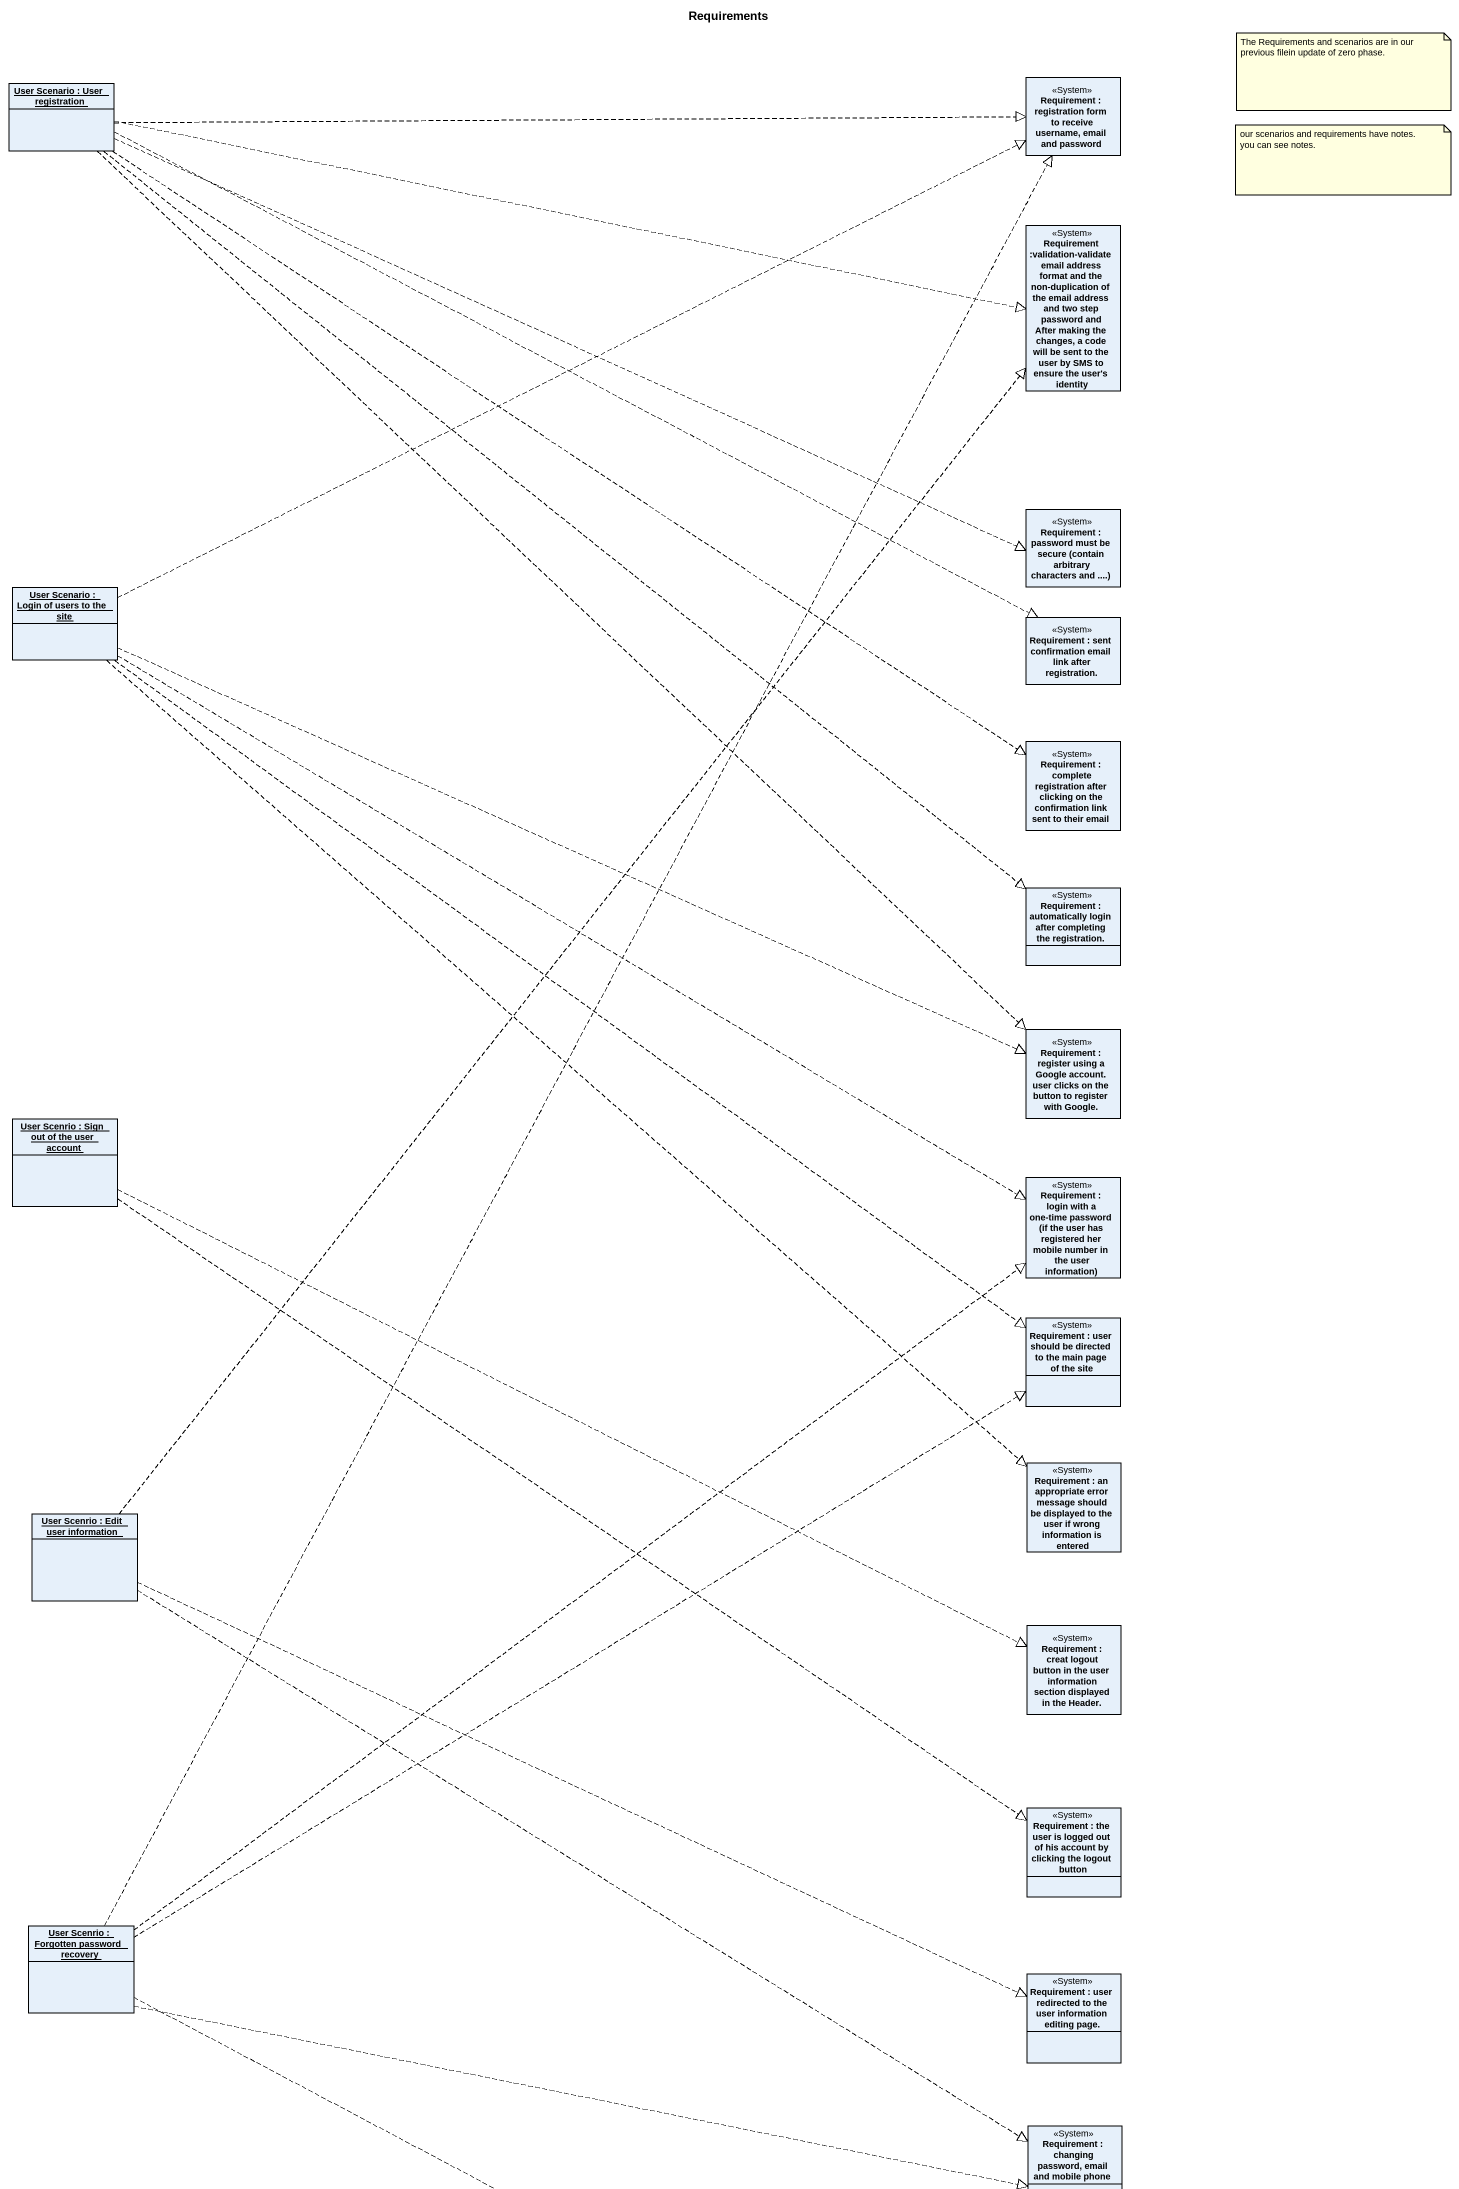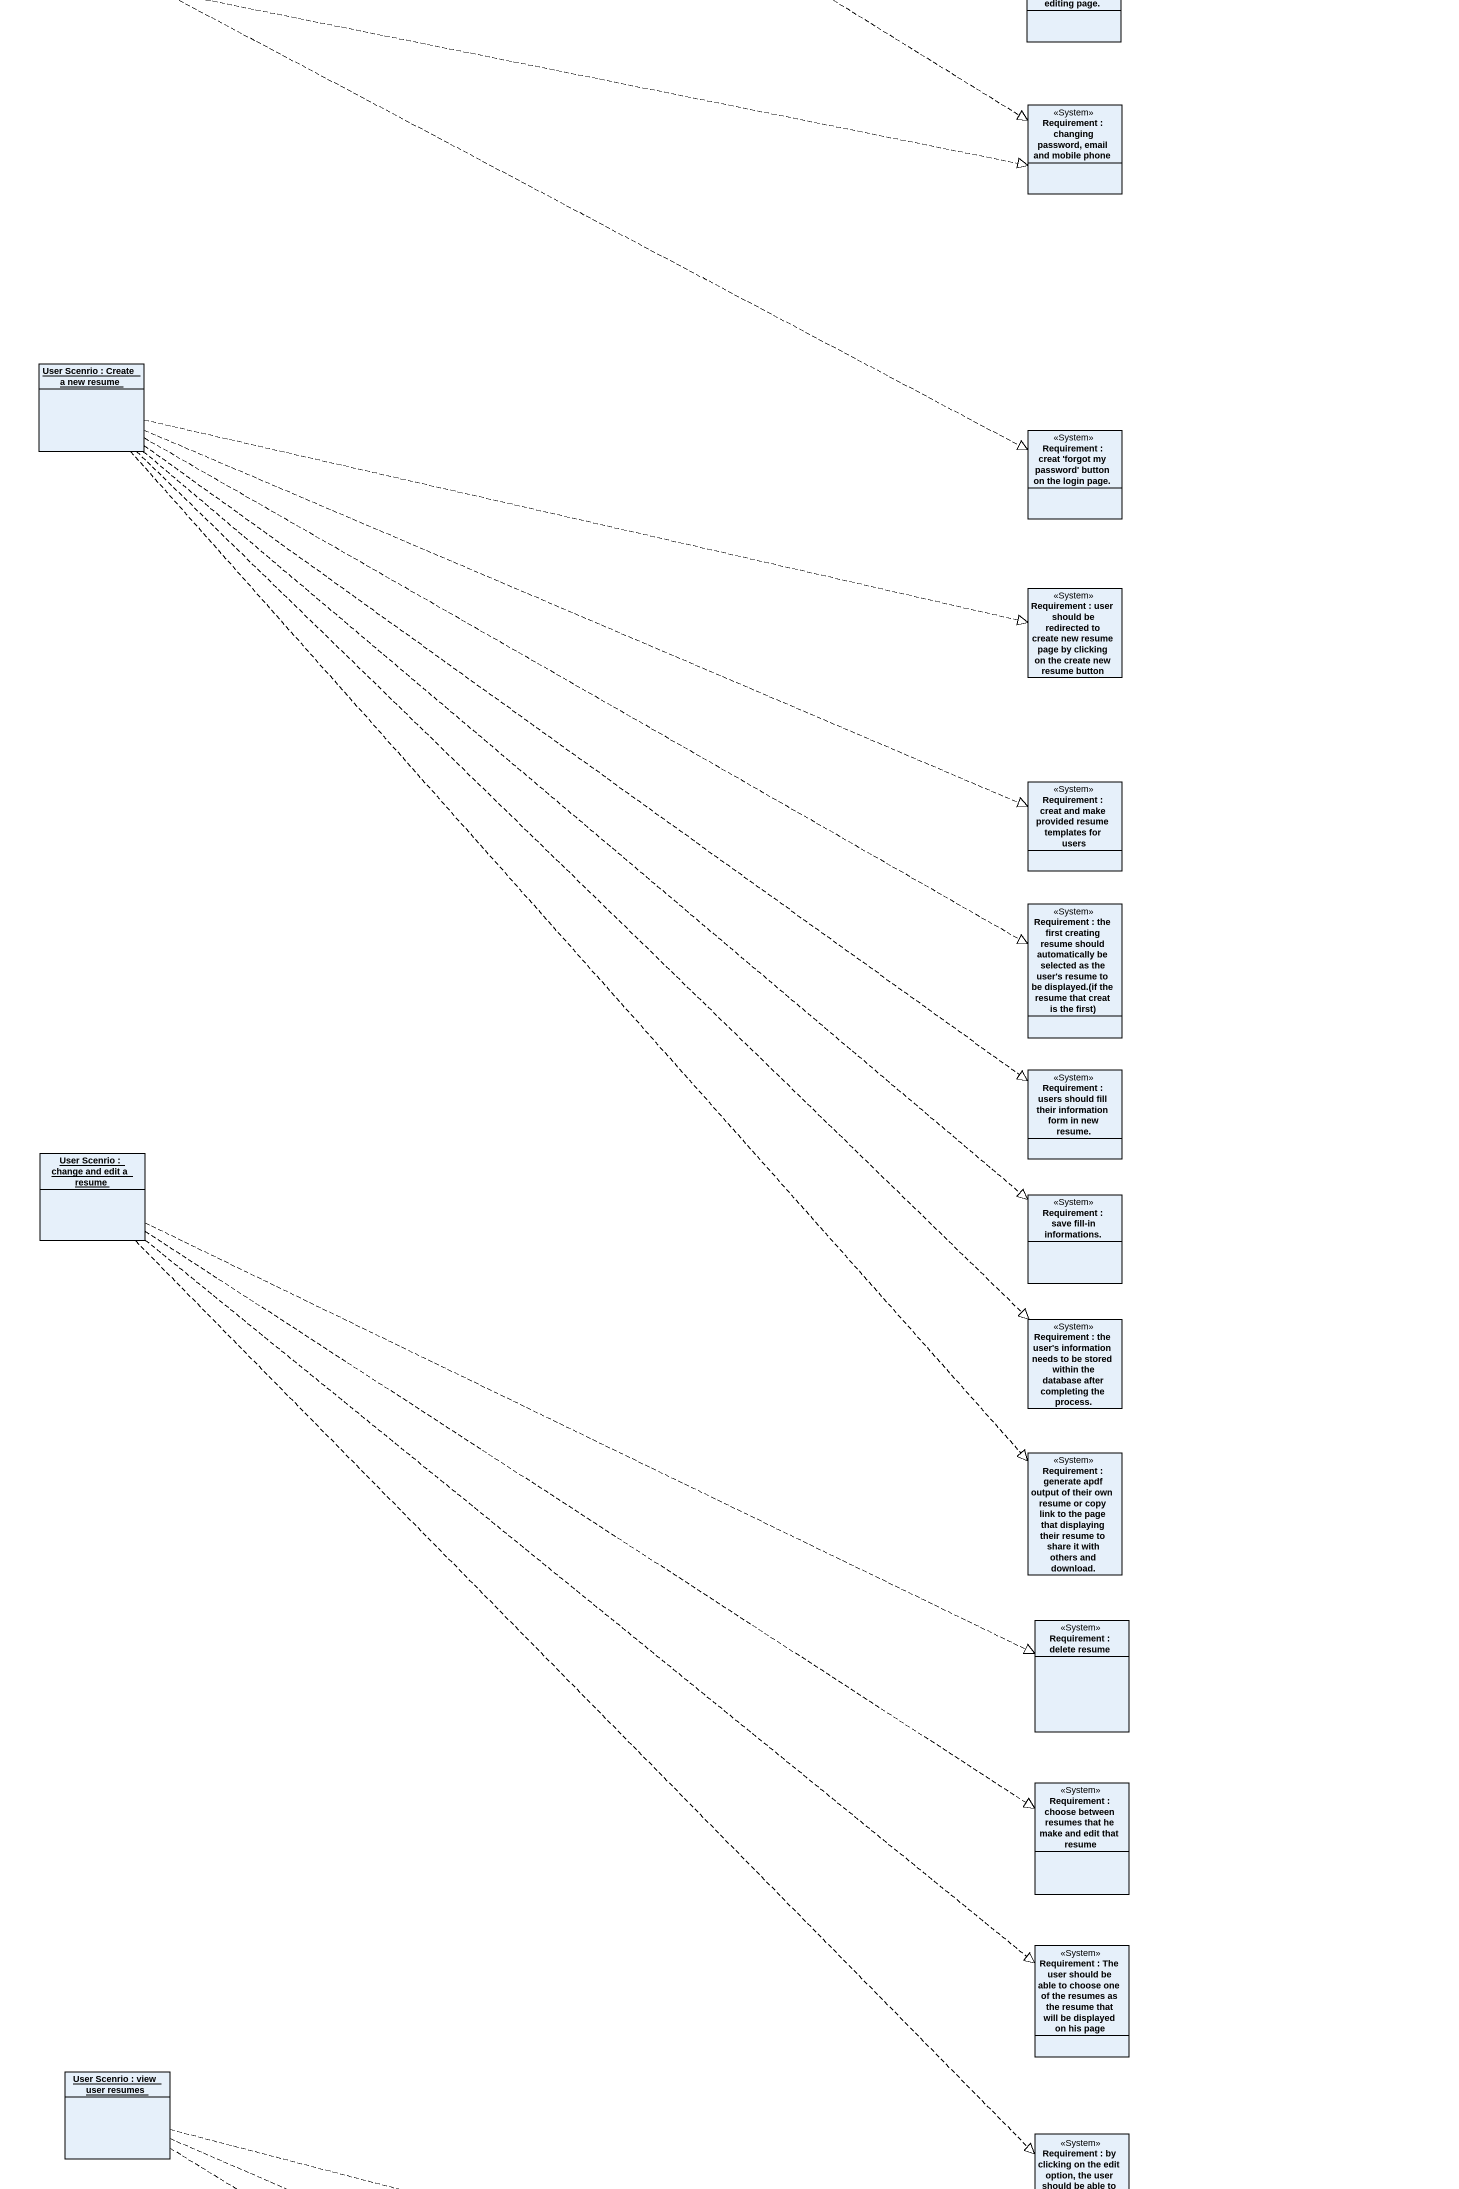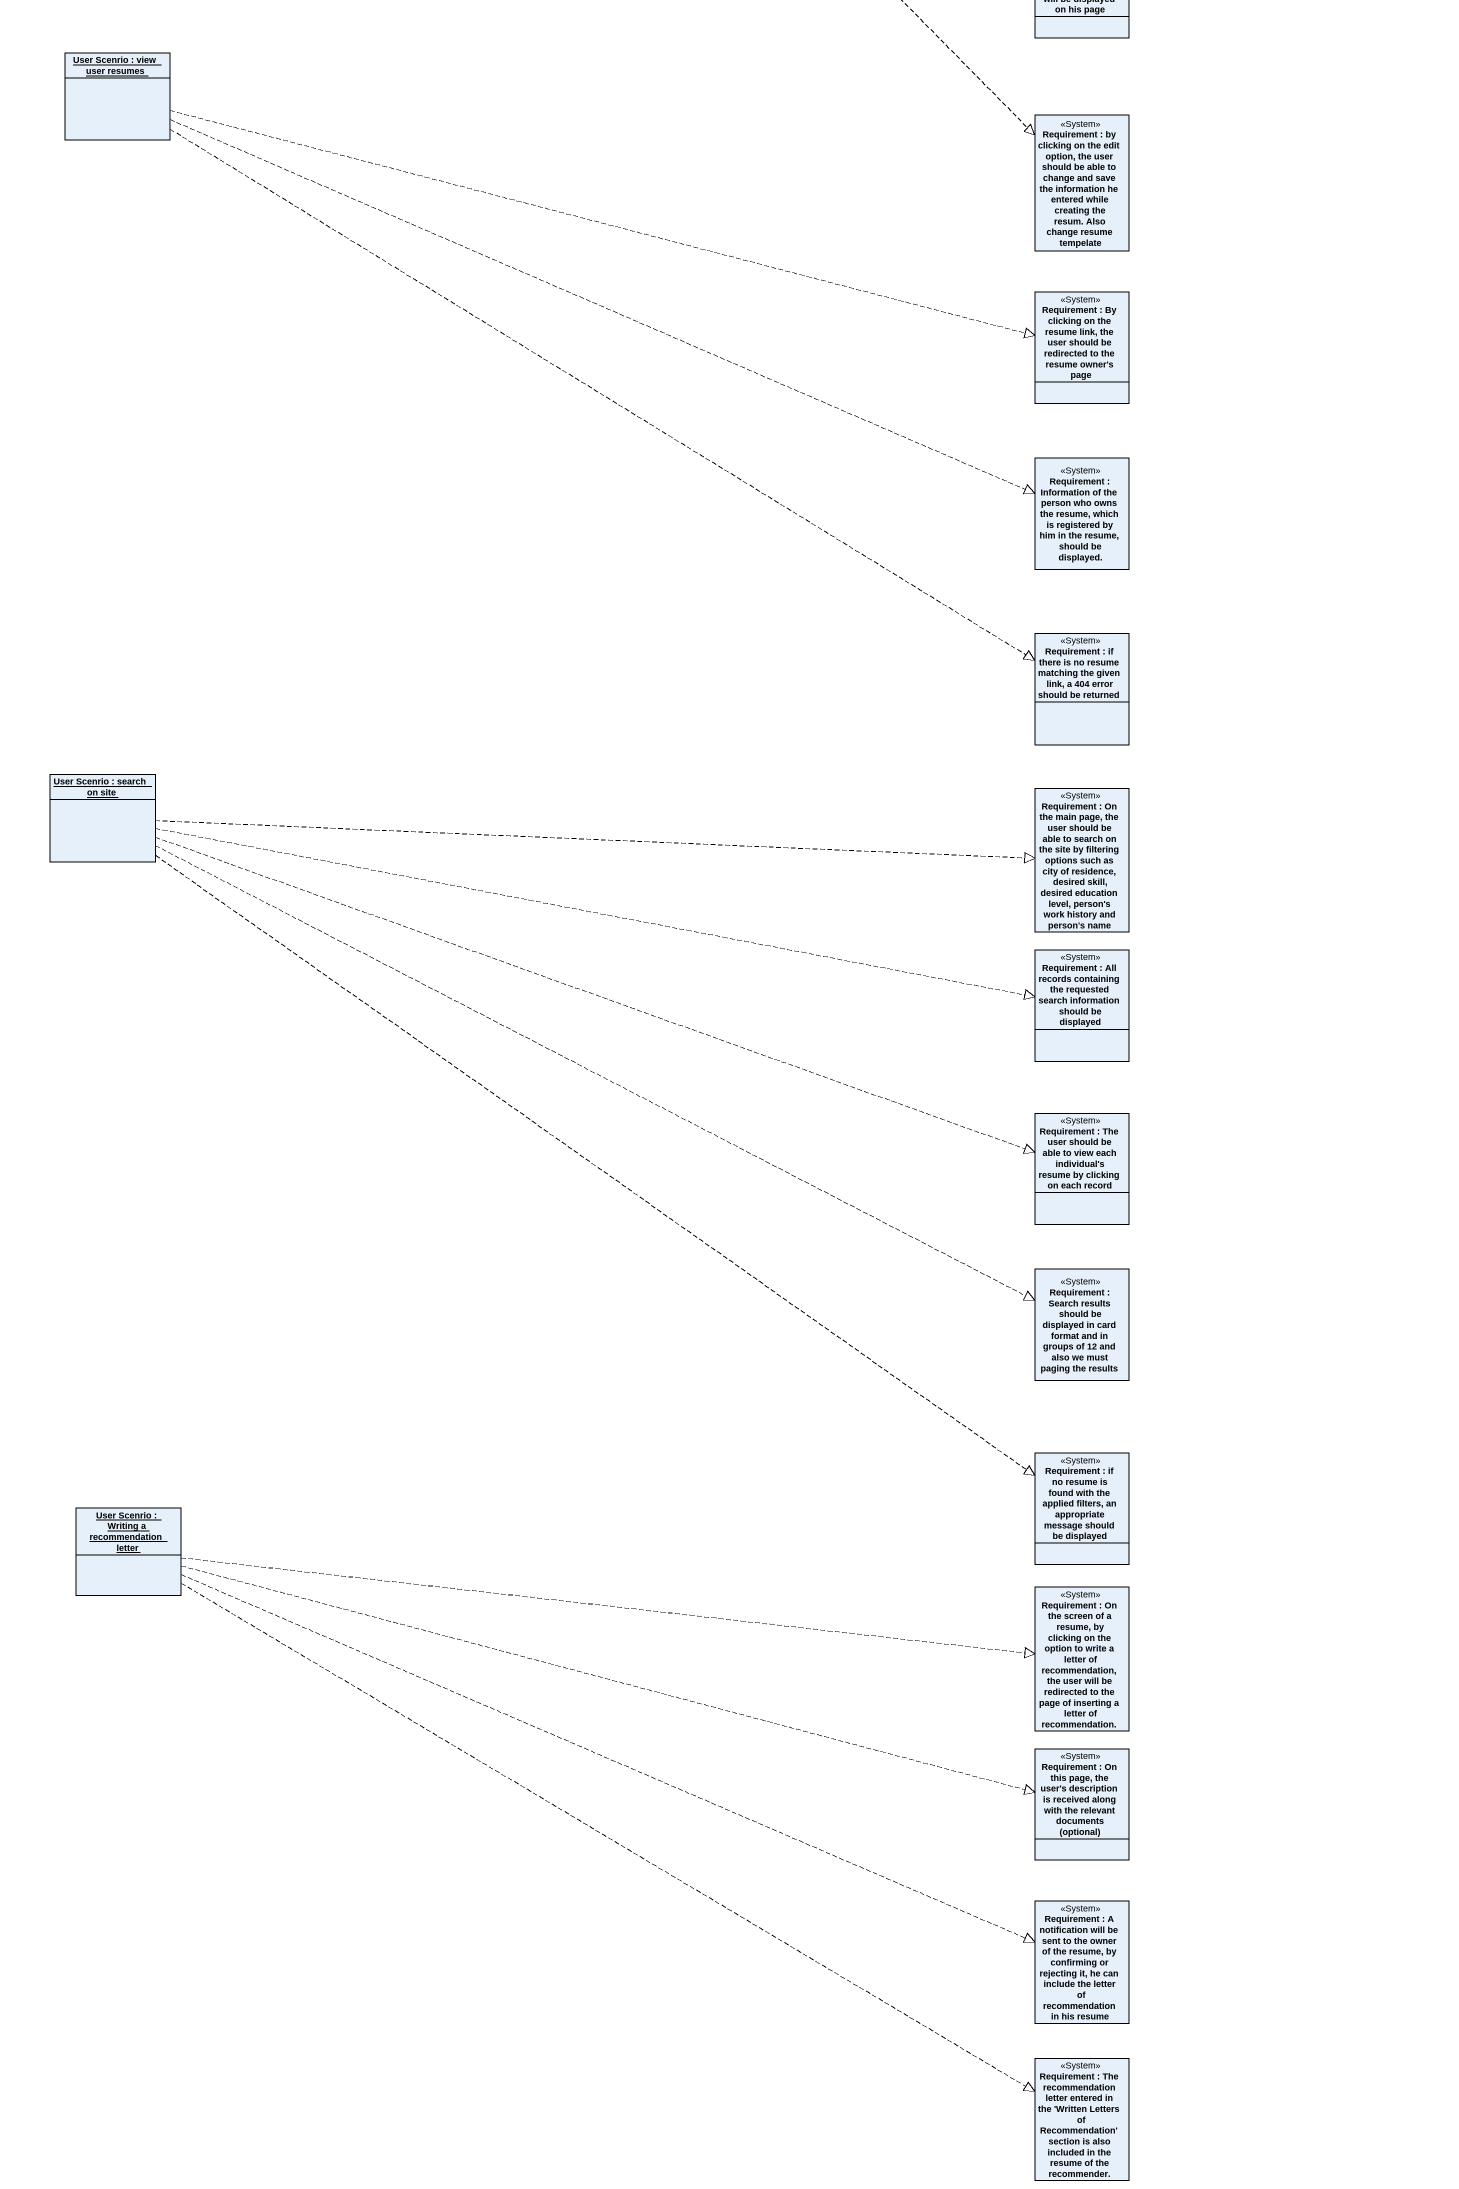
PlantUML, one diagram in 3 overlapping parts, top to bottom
@startuml
title Requirements
hide circle
hide empty members
object "User Scenario : User registration" as User_Scenario_User
class "Requirement : registration form to receive username, email and password" as Requirement_registration <<System>>
class "Requirement :validation-validate email address format and the non-duplication of the email address and two step password and After making the changes, a code will be sent to the user by SMS to ensure the user's identity" as Requirement_validation <<System>>
class "Requirement : password must be secure (contain arbitrary characters and ....)" as Requirement_password_must <<System>>
object "User Scenario : Login of users to the site" as User_Scenario_Login_of
class "Requirement : sent confirmation email link after registration." as Requirement_sent <<System>>
class "Requirement : complete registration after clicking on the confirmation link sent to their email" as Requirement_complete <<System>>
class "Requirement : automatically login after completing the registration." as Requirement_automatically <<System>>
class "Requirement : register using a Google account. user clicks on the button to register with Google." as Requirement_register_using <<System>>
object "User Scenrio : Sign out of the user account" as User_Scenrio_Sign_out_of
class "Requirement : login with a one-time password (if the user has registered her mobile number in the user information)" as Requirement_login_with_a <<System>>
class "Requirement : user should be directed to the main page of the site" as Requirement_user_should_be <<System>>
class "Requirement : an appropriate error message should be displayed to the user if wrong information is entered" as Requirement_an_appropriate <<System>>
object "User Scenrio : Edit user information" as User_Scenrio_Edit_user
class "Requirement : creat logout button in the user information section displayed in the Header." as Requirement_creat_logout <<System>>
class "Requirement : the user is logged out of his account by clicking the logout button" as Requirement_the_user_is <<System>>
object "User Scenrio : Forgotten password recovery" as User_Scenrio_Forgotten
class "Requirement : user redirected to the user information editing page." as Requirement_user_redirected <<System>>
class "Requirement : changing password, email and mobile phone" as Requirement_changing <<System>>
object "User Scenrio : Create a new resume" as User_Scenrio_Create_a_new
class "Requirement : creat 'forgot my password' button on the login page." as Requirement_creat_forgot_my <<System>>
class "Requirement : user should be redirected to create new resume page by clicking on the create new resume button" as Requirement_user_should_be_2 <<System>>
class "Requirement : creat and make provided resume templates for users" as Requirement_creat_and_make <<System>>
class "Requirement : the first creating resume should automatically be selected as the user's resume to be displayed.(if the resume that creat is the first)" as Requirement_the_first <<System>>
class "Requirement : users should fill their information form in new resume." as Requirement_users_should <<System>>
object "User Scenrio : change and edit a resume" as User_Scenrio_change_and
class "Requirement : save fill-in informations." as Requirement_save_fill_in <<System>>
class "Requirement : the user's information needs to be stored within the database after completing the process." as Requirement_the_user_s <<System>>
class "Requirement : generate apdf output of their own resume or copy link to the page that displaying their resume to share it with others and download." as Requirement_generate_apdf <<System>>
class "Requirement : delete resume" as Requirement_delete_resume <<System>>
class "Requirement : choose between resumes that he make and edit that resume" as Requirement_choose_between <<System>>
class "Requirement : The user should be able to choose one of the resumes as the resume that will be displayed on his page" as Requirement_The_user_should <<System>>
object "User Scenrio : view user resumes" as User_Scenrio_view_user
class "Requirement : by clicking on the edit option, the user should be able to change and save the information he entered while creating the resum. Also change resume tempelate" as Requirement_by_clicking_on <<System>>
class "Requirement : By clicking on the resume link, the user should be redirected to the resume owner's page" as Requirement_By_clicking_on <<System>>
class "Requirement : Information of the person who owns the resume, which is registered by him in the resume, should be displayed." as Requirement_Information_of <<System>>
class "Requirement : if there is no resume matching the given link, a 404 error should be returned" as Requirement_if_there_is_no <<System>>
object "User Scenrio : search on site" as User_Scenrio_search_on_site
class "Requirement : On the main page, the user should be able to search on the site by filtering options such as city of residence, desired skill, desired education level, person's work history and person's name" as Requirement_On_the_main <<System>>
class "Requirement : All records containing the requested search information should be displayed" as Requirement_All_records <<System>>
class "Requirement : The user should be able to view each individual's resume by clicking on each record" as Requirement_The_user_should_2 <<System>>
class "Requirement : Search results should be displayed in card format and in groups of 12 and also we must paging the results" as Requirement_Search_results <<System>>
class "Requirement : if no resume is found with the applied filters, an appropriate message should be displayed" as Requirement_if_no_resume_is <<System>>
object "User Scenrio : Writing a recommendation letter" as User_Scenrio_Writing_a
class "Requirement : On the screen of a resume, by clicking on the option to write a letter of recommendation, the user will be redirected to the page of inserting a letter of recommendation." as Requirement_On_the_screen <<System>>
class "Requirement : On this page, the user's description is received along with the relevant documents (optional)" as Requirement_On_this_page <<System>>
class "Requirement : A notification will be sent to the owner of the resume, by confirming or rejecting it, he can include the letter of recommendation in his resume" as Requirement_A_notification <<System>>
class "Requirement : The recommendation letter entered in the 'Written Letters of Recommendation' section is also included in the resume of the recommender." as Requirement_The <<System>>
User_Scenario_User .right.|> Requirement_registration
User_Scenario_User .right.|> Requirement_validation
User_Scenario_User .right.|> Requirement_password_must
User_Scenario_User .right.|> Requirement_sent
User_Scenario_User ..|> Requirement_complete
User_Scenario_User ..|> Requirement_automatically
User_Scenario_User ..|> Requirement_register_using
User_Scenario_Login_of .right.|> Requirement_registration
User_Scenario_Login_of .right.|> Requirement_register_using
User_Scenario_Login_of .right.|> Requirement_login_with_a
User_Scenario_Login_of ..|> Requirement_user_should_be
User_Scenario_Login_of ..|> Requirement_an_appropriate
User_Scenrio_Sign_out_of .right.|> Requirement_creat_logout
User_Scenrio_Sign_out_of ..|> Requirement_the_user_is
User_Scenrio_Edit_user .up.|> Requirement_validation
User_Scenrio_Edit_user .right.|> Requirement_user_redirected
User_Scenrio_Edit_user ..|> Requirement_changing
User_Scenrio_Forgotten .up.|> Requirement_registration
User_Scenrio_Forgotten .up.|> Requirement_login_with_a
User_Scenrio_Forgotten .up.|> Requirement_user_should_be
User_Scenrio_Forgotten .right.|> Requirement_changing
User_Scenrio_Forgotten .right.|> Requirement_creat_forgot_my
User_Scenrio_Create_a_new .right.|> Requirement_user_should_be_2
User_Scenrio_Create_a_new .right.|> Requirement_user_should_be_2
User_Scenrio_Create_a_new .right.|> Requirement_creat_and_make
User_Scenrio_Create_a_new .right.|> Requirement_the_first
User_Scenrio_Create_a_new ..|> Requirement_users_should
User_Scenrio_Create_a_new ..|> Requirement_save_fill_in
User_Scenrio_Create_a_new ..|> Requirement_the_user_s
User_Scenrio_Create_a_new ..|> Requirement_generate_apdf
User_Scenrio_change_and .right.|> Requirement_delete_resume
User_Scenrio_change_and ..|> Requirement_choose_between
User_Scenrio_change_and ..|> Requirement_The_user_should
User_Scenrio_change_and ..|> Requirement_by_clicking_on
User_Scenrio_view_user .right.|> Requirement_By_clicking_on
User_Scenrio_view_user .right.|> Requirement_Information_of
User_Scenrio_view_user ..|> Requirement_if_there_is_no
User_Scenrio_search_on_site .right.|> Requirement_On_the_main
User_Scenrio_search_on_site .right.|> Requirement_All_records
User_Scenrio_search_on_site .right.|> Requirement_The_user_should_2
User_Scenrio_search_on_site .right.|> Requirement_Search_results
User_Scenrio_search_on_site ..|> Requirement_if_no_resume_is
User_Scenrio_Writing_a .right.|> Requirement_On_the_screen
User_Scenrio_Writing_a .right.|> Requirement_On_this_page
User_Scenrio_Writing_a .right.|> Requirement_A_notification
User_Scenrio_Writing_a .right.|> Requirement_The
note as N1
  The Requirements and scenarios are in our previous filein update of zero phase.
end note
note as N2
  our scenarios and requirements have notes. you can see notes.
end note
@enduml
